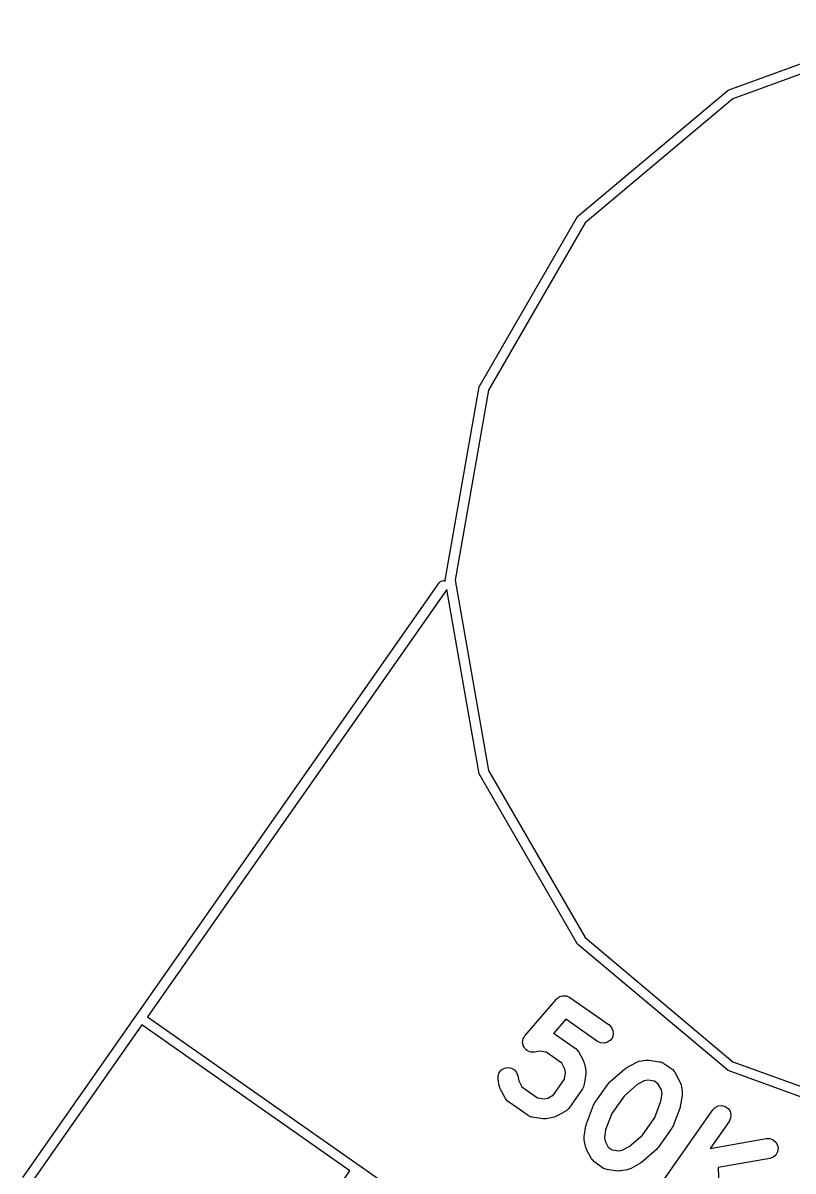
# Model space of a CAD drawing. Extents: x 12 to 77, y -112 to -11.
# Drawn here: x 12.03 to 23.7, y -29.45 to -12.06 of the extents above; entities that cross this region are included whole.
import ezdxf

# ---------------------------------------------------------------- set-up
doc = ezdxf.new("R2010")
doc.units = 0
doc.header["$MEASUREMENT"] = 0
doc.layers.add('BLACK', color=7, linetype='CONTINUOUS')

msp = doc.modelspace()

# ---------------------------------------------------------------- linework, layer by layer
at = {"layer": 'Black'}
for p, q in [((22.7125, -13.0738), (25.511, -12.0553)), ((25.537, -12.203), (22.7875, -13.2037)), ((20.4312, -14.9881), (22.7125, -13.0738)), ((22.7875, -13.2037), (20.5461, -15.0845)), ((18.9421, -17.5672), (20.4312, -14.9881)), ((20.5461, -15.0845), (19.0831, -17.6185)), ((18.425, -20.5), (18.9421, -17.5672)), ((19.0831, -17.6185), (18.575, -20.5)), ((18.3366, -20.5377), (18.355, -20.5193)), ((18.355, -20.5193), (18.3786, -20.5083)), ((18.3786, -20.5083), (18.4046, -20.506)), ((18.4046, -20.506), (18.4271, -20.512)), ((18.4271, -20.512), (18.425, -20.5)), ((18.575, -20.5), (19.0831, -23.3815)), ((12.0273, -29.5484), (18.3366, -20.5377)), ((18.4494, -20.6382), (13.9139, -27.1155)), ((18.9421, -23.4328), (18.4494, -20.6382)), ((20.4312, -26.0119), (18.9421, -23.4328)), ((19.0831, -23.3815), (20.5461, -25.9155)), ((20.5461, -25.9155), (22.7875, -27.7963)), ((22.7125, -27.9262), (20.4312, -26.0119)), ((19.6358, -27.3999), (20.1115, -26.847)), ((20.1115, -26.847), (20.116, -26.8434)), ((20.116, -26.8434), (20.1193, -26.8387)), ((20.1193, -26.8387), (20.1363, -26.8267)), ((20.1363, -26.8267), (20.1525, -26.8135)), ((20.1525, -26.8135), (20.1579, -26.8116)), ((20.1579, -26.8116), (20.1626, -26.8083)), ((20.1626, -26.8083), (20.1828, -26.8029)), ((20.1828, -26.8029), (20.2024, -26.796)), ((20.2024, -26.796), (20.2082, -26.7961)), ((20.2082, -26.7961), (20.2138, -26.7946)), ((20.2138, -26.7946), (20.2345, -26.7964)), ((20.2345, -26.7964), (20.2554, -26.7967)), ((20.2554, -26.7967), (20.2607, -26.7987)), ((20.2607, -26.7987), (20.2665, -26.7992)), ((20.2665, -26.7992), (20.2854, -26.808)), ((20.2854, -26.808), (20.3049, -26.8154)), ((20.3049, -26.8154), (20.3092, -26.8191)), ((20.3092, -26.8191), (20.3145, -26.8216)), ((20.3145, -26.8216), (20.9089, -27.2378)), ((13.9139, -27.1155), (25.2592, -35.0596)), ((13.8279, -27.2384), (12.1932, -29.573)), ((16.9816, -29.4467), (13.8279, -27.2384)), ((20.2526, -27.1504), (20.0677, -27.3652)), ((20.7341, -27.4875), (20.2526, -27.1504)), ((20.9089, -27.2378), (20.9463, -27.2753)), ((20.9463, -27.2753), (20.9687, -27.3232)), ((19.599, -27.4974), (19.6037, -27.4723)), ((19.6037, -27.4723), (19.6081, -27.4471)), ((19.6081, -27.4471), (19.6086, -27.4463)), ((19.6086, -27.4463), (19.6088, -27.4454)), ((19.6088, -27.4454), (19.6218, -27.4234)), ((19.6218, -27.4234), (19.6346, -27.4013)), ((19.6346, -27.4013), (19.6353, -27.4007)), ((19.6353, -27.4007), (19.6358, -27.3999)), ((20.0677, -27.3652), (20.0686, -27.3656)), ((20.0686, -27.3656), (20.0855, -27.3712)), ((20.0855, -27.3712), (20.0924, -27.3767)), ((20.0924, -27.3767), (20.1003, -27.3804)), ((20.1003, -27.3804), (20.3976, -27.5885)), ((20.9293, -27.4704), (20.8859, -27.5008)), ((20.9596, -27.4271), (20.9293, -27.4704)), ((20.9733, -27.376), (20.9596, -27.4271)), ((20.9687, -27.3232), (20.9733, -27.376)), ((19.5989, -27.4993), (19.5991, -27.4983)), ((19.6034, -27.5244), (19.5989, -27.4993)), ((19.5991, -27.4983), (19.599, -27.4974)), ((19.6075, -27.5496), (19.6034, -27.5244)), ((19.608, -27.5504), (19.6075, -27.5496)), ((19.6081, -27.5514), (19.608, -27.5504)), ((19.6209, -27.5735), (19.6081, -27.5514)), ((19.6334, -27.5958), (19.6209, -27.5735)), ((19.6341, -27.5964), (19.6334, -27.5958)), ((19.6346, -27.5972), (19.6341, -27.5964)), ((19.6541, -27.6136), (19.6346, -27.5972)), ((19.6735, -27.6303), (19.6541, -27.6136)), ((19.6744, -27.6306), (19.6735, -27.6303)), ((19.6751, -27.6312), (19.6744, -27.6306)), ((19.6991, -27.64), (19.6751, -27.6312)), ((19.723, -27.649), (19.6991, -27.64)), ((19.724, -27.649), (19.723, -27.649)), ((19.7249, -27.6493), (19.724, -27.649)), ((19.7504, -27.6493), (19.7249, -27.6493)), ((19.7759, -27.6497), (19.7504, -27.6493)), ((19.7768, -27.6493), (19.7759, -27.6497)), ((19.7778, -27.6493), (19.7768, -27.6493)), ((19.8545, -27.6358), (19.7778, -27.6493)), ((19.955, -27.6507), (19.8545, -27.6358)), ((20.1933, -27.8176), (19.955, -27.6507)), ((20.3976, -27.5885), (20.4038, -27.5947)), ((20.4038, -27.5947), (20.4113, -27.5993)), ((20.4113, -27.5993), (20.4224, -27.6133)), ((20.4224, -27.6133), (20.435, -27.626)), ((20.435, -27.626), (20.4387, -27.6339)), ((20.4387, -27.6339), (20.4442, -27.6408)), ((20.4442, -27.6408), (20.5214, -27.7835)), ((20.7821, -27.5099), (20.7341, -27.4875)), ((20.8348, -27.5145), (20.7821, -27.5099)), ((20.8859, -27.5008), (20.8348, -27.5145)), ((20.2416, -27.9069), (20.1933, -27.8176)), ((20.5214, -27.7835), (20.5292, -27.8066)), ((20.5292, -27.8066), (20.5375, -27.8296)), ((20.5375, -27.8296), (20.5553, -27.9307)), ((21.1769, -27.8827), (21.3196, -27.8054)), ((21.3196, -27.8054), (21.3428, -27.7977)), ((21.3428, -27.7977), (21.3657, -27.7894)), ((21.3657, -27.7894), (21.4668, -27.7715)), ((21.4668, -27.7715), (21.4912, -27.7715)), ((21.4912, -27.7715), (21.5156, -27.7709)), ((21.5156, -27.7709), (21.6761, -27.7947)), ((21.6761, -27.7947), (21.6845, -27.7975)), ((21.6845, -27.7975), (21.6932, -27.7982)), ((21.6932, -27.7982), (21.7094, -27.8058)), ((21.7094, -27.8058), (21.7263, -27.8114)), ((21.7263, -27.8114), (21.7332, -27.8169)), ((21.7332, -27.8169), (21.7412, -27.8206)), ((21.7412, -27.8206), (21.8601, -27.9038)), ((22.7875, -27.7963), (25.537, -28.797)), ((19.2266, -28.0078), (19.2447, -27.9581)), ((19.2266, -28.0608), (19.2266, -28.0078)), ((19.2447, -27.9581), (19.2788, -27.9175)), ((19.2788, -27.9175), (19.3246, -27.8911)), ((19.3246, -27.8911), (19.3767, -27.8819)), ((19.3767, -27.8819), (19.4288, -27.8911)), ((19.4288, -27.8911), (19.4747, -27.9175)), ((19.4747, -27.9175), (19.5087, -27.9581)), ((19.5087, -27.9581), (19.5268, -28.0078)), ((19.5268, -28.0078), (19.5403, -28.0845)), ((20.236, -28.0597), (20.2509, -27.9592)), ((20.2509, -27.9592), (20.2416, -27.9069)), ((20.556, -27.9795), (20.5322, -28.14)), ((20.5553, -27.9307), (20.5553, -27.9551)), ((20.5553, -27.9551), (20.556, -27.9795)), ((20.9236, -28.0978), (21.1496, -27.9016)), ((21.1496, -27.9016), (21.1639, -27.8931)), ((21.1639, -27.8931), (21.1769, -27.8827)), ((21.8601, -27.9038), (21.8663, -27.9101)), ((21.8663, -27.9101), (21.8738, -27.9147)), ((21.8738, -27.9147), (21.8849, -27.9286)), ((21.8849, -27.9286), (21.8975, -27.9413)), ((21.8975, -27.9413), (21.9012, -27.9492)), ((21.9012, -27.9492), (21.9067, -27.9561)), ((21.9067, -27.9561), (21.9839, -28.0988)), ((25.511, -28.9447), (22.7125, -27.9262)), ((19.2444, -28.1618), (19.2266, -28.0608)), ((19.2528, -28.1848), (19.2444, -28.1618)), ((19.5403, -28.0845), (19.5887, -28.1739)), ((19.5887, -28.1739), (19.827, -28.3407)), ((20.0691, -28.298), (20.236, -28.0597)), ((20.5211, -28.1733), (20.5155, -28.1902)), ((20.5287, -28.1571), (20.5211, -28.1733)), ((20.5294, -28.1484), (20.5287, -28.1571)), ((20.5322, -28.14), (20.5294, -28.1484)), ((20.6906, -28.4227), (20.8987, -28.1255)), ((20.8987, -28.1255), (20.9119, -28.1123)), ((20.9119, -28.1123), (20.9236, -28.0978)), ((21.3368, -28.1428), (21.1376, -28.3157)), ((21.443, -28.0852), (21.3368, -28.1428)), ((21.4954, -28.076), (21.443, -28.0852)), ((21.5958, -28.0909), (21.4954, -28.076)), ((21.6558, -28.1329), (21.5958, -28.0909)), ((21.7041, -28.2222), (21.6558, -28.1329)), ((21.9839, -28.0988), (21.9917, -28.1219)), ((21.9917, -28.1219), (22, -28.1449)), ((22, -28.1449), (22.0178, -28.246)), ((19.2605, -28.2079), (19.2528, -28.1848)), ((19.3378, -28.3506), (19.2605, -28.2079)), ((19.3432, -28.3575), (19.3378, -28.3506)), ((19.827, -28.3407), (19.9274, -28.3556)), ((19.9274, -28.3556), (19.9798, -28.3464)), ((19.9798, -28.3464), (20.0691, -28.298)), ((20.5063, -28.2051), (20.2982, -28.5023)), ((20.51, -28.1971), (20.5063, -28.2051)), ((20.5155, -28.1902), (20.51, -28.1971)), ((21.1376, -28.3157), (20.951, -28.5822)), ((21.6957, -28.3941), (21.7134, -28.2746)), ((21.7134, -28.2746), (21.7041, -28.2222)), ((22.0185, -28.2948), (21.9947, -28.4553)), ((22.0178, -28.246), (22.0178, -28.2704)), ((22.0178, -28.2704), (22.0185, -28.2948)), ((19.347, -28.3655), (19.3432, -28.3575)), ((19.3596, -28.3781), (19.347, -28.3655)), ((19.3707, -28.3921), (19.3596, -28.3781)), ((19.3782, -28.3967), (19.3707, -28.3921)), ((19.3844, -28.4029), (19.3782, -28.3967)), ((19.6816, -28.611), (19.3844, -28.4029)), ((20.2734, -28.5271), (20.2607, -28.5397)), ((20.2874, -28.516), (20.2734, -28.5271)), ((20.292, -28.5085), (20.2874, -28.516)), ((20.2982, -28.5023), (20.292, -28.5085)), ((20.566, -28.735), (20.6731, -28.4556)), ((20.6731, -28.4556), (20.6827, -28.4396)), ((20.6827, -28.4396), (20.6906, -28.4227)), ((21.6013, -28.6403), (21.6957, -28.3941)), ((21.606, -29.7724), (22.4801, -28.524)), ((21.9863, -28.4875), (21.8792, -28.7669)), ((21.9894, -28.4711), (21.9863, -28.4875)), ((21.9947, -28.4553), (21.9894, -28.4711)), ((22.4801, -28.524), (22.5175, -28.4866)), ((22.5175, -28.4866), (22.5655, -28.4642)), ((22.5655, -28.4642), (22.6182, -28.4596)), ((22.6182, -28.4596), (22.6693, -28.4733)), ((22.6693, -28.4733), (22.7127, -28.5037)), ((22.7127, -28.5037), (22.743, -28.547)), ((19.6896, -28.6147), (19.6816, -28.611)), ((19.6965, -28.6202), (19.6896, -28.6147)), ((19.7134, -28.6258), (19.6965, -28.6202)), ((19.7296, -28.6334), (19.7134, -28.6258)), ((19.7383, -28.6342), (19.7296, -28.6334)), ((19.7467, -28.6369), (19.7383, -28.6342)), ((19.9072, -28.6607), (19.7467, -28.6369)), ((19.9316, -28.6601), (19.9072, -28.6607)), ((19.956, -28.6601), (19.9316, -28.6601)), ((20.0571, -28.6423), (19.956, -28.6601)), ((20.08, -28.6339), (20.0571, -28.6423)), ((20.1032, -28.6262), (20.08, -28.6339)), ((20.2459, -28.5489), (20.1032, -28.6262)), ((20.2528, -28.5434), (20.2459, -28.5489)), ((20.2607, -28.5397), (20.2528, -28.5434)), ((20.951, -28.5822), (20.8566, -28.8284)), ((21.4147, -28.9068), (21.6013, -28.6403)), ((22.7298, -28.6988), (22.4413, -29.1108)), ((22.7521, -28.6509), (22.7298, -28.6988)), ((22.743, -28.547), (22.7567, -28.5981)), ((22.7567, -28.5981), (22.7521, -28.6509)), ((20.5338, -28.9277), (20.5576, -28.7672)), ((20.5576, -28.7672), (20.5629, -28.7514)), ((20.5629, -28.7514), (20.566, -28.735)), ((20.8566, -28.8284), (20.8389, -28.9479)), ((21.8617, -28.7998), (21.7134, -29.0117)), ((21.8696, -28.7829), (21.8617, -28.7998)), ((21.8792, -28.7669), (21.8696, -28.7829)), ((20.5345, -28.9521), (20.5338, -28.9277)), ((20.5345, -28.9765), (20.5345, -28.9521)), ((20.5523, -29.0776), (20.5345, -28.9765)), ((20.8389, -28.9479), (20.8482, -29.0003)), ((20.8482, -29.0003), (20.8965, -29.0896)), ((21.2155, -29.0797), (21.4147, -28.9068)), ((21.7134, -29.0117), (21.6536, -29.097)), ((22.4413, -29.1108), (23.2918, -28.9608)), ((23.2918, -28.9608), (23.3447, -28.9608)), ((23.3447, -28.9608), (23.3945, -28.979)), ((23.3945, -28.979), (23.435, -29.013)), ((23.435, -29.013), (23.4615, -29.0588)), ((20.5606, -29.1005), (20.5523, -29.0776)), ((20.5684, -29.1237), (20.5606, -29.1005)), ((20.6456, -29.2664), (20.5684, -29.1237)), ((20.8965, -29.0896), (20.9565, -29.1316)), ((20.9565, -29.1316), (21.0569, -29.1465)), ((21.0569, -29.1465), (21.1093, -29.1373)), ((21.1093, -29.1373), (21.2155, -29.0797)), ((21.6287, -29.1247), (21.4027, -29.3209)), ((21.6404, -29.1102), (21.6287, -29.1247)), ((21.6536, -29.097), (21.6404, -29.1102)), ((23.435, -29.2089), (23.3945, -29.2429)), ((23.4615, -29.1631), (23.435, -29.2089)), ((23.4615, -29.0588), (23.4707, -29.1109)), ((23.4707, -29.1109), (23.4615, -29.1631)), ((20.6511, -29.2733), (20.6456, -29.2664)), ((20.6548, -29.2812), (20.6511, -29.2733)), ((20.6674, -29.2939), (20.6548, -29.2812)), ((20.6785, -29.3078), (20.6674, -29.2939)), ((20.686, -29.3124), (20.6785, -29.3078)), ((20.6922, -29.3187), (20.686, -29.3124)), ((20.8111, -29.4019), (20.6922, -29.3187)), ((21.3754, -29.3398), (21.2327, -29.4171)), ((21.3884, -29.3294), (21.3754, -29.3398)), ((21.4027, -29.3209), (21.3884, -29.3294)), ((23.3447, -29.261), (22.5653, -29.3985)), ((22.5653, -29.3985), (22.5965, -30.3543)), ((23.3945, -29.2429), (23.3447, -29.261)), ((15.3469, -31.7812), (16.9816, -29.4467)), ((20.8191, -29.4056), (20.8111, -29.4019)), ((20.826, -29.4111), (20.8191, -29.4056)), ((20.8429, -29.4167), (20.826, -29.4111)), ((20.8591, -29.4243), (20.8429, -29.4167)), ((20.8678, -29.425), (20.8591, -29.4243)), ((20.8762, -29.4278), (20.8678, -29.425)), ((21.0367, -29.4516), (20.8762, -29.4278)), ((21.0611, -29.451), (21.0367, -29.4516)), ((21.0855, -29.451), (21.0611, -29.451)), ((21.1866, -29.4331), (21.0855, -29.451)), ((21.2095, -29.4248), (21.1866, -29.4331)), ((21.2327, -29.4171), (21.2095, -29.4248))]:
    msp.add_line(p, q, dxfattribs=at)

doc.saveas('drawing.dxf')
